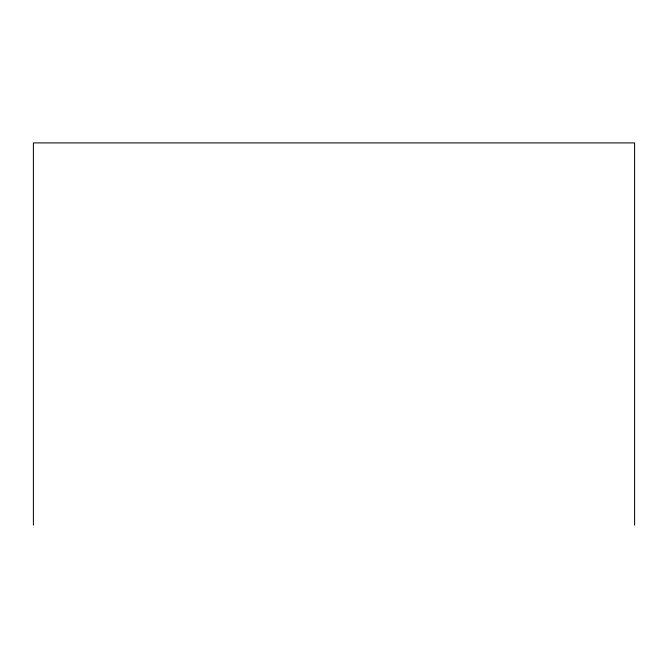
<?xml version="1.0" encoding="UTF-8"?>
<svg xmlns="http://www.w3.org/2000/svg" width="668" height="668" viewBox="0 0 668 668"><rect width="100%" height="100%" fill="white"/><g stroke="black" fill="none" stroke-linecap="round" stroke-linejoin="round"><path stroke-width="1" d="M634.6 525.09L634.6 142.91L33.4 142.91L33.4 525.09"/></g></svg>
